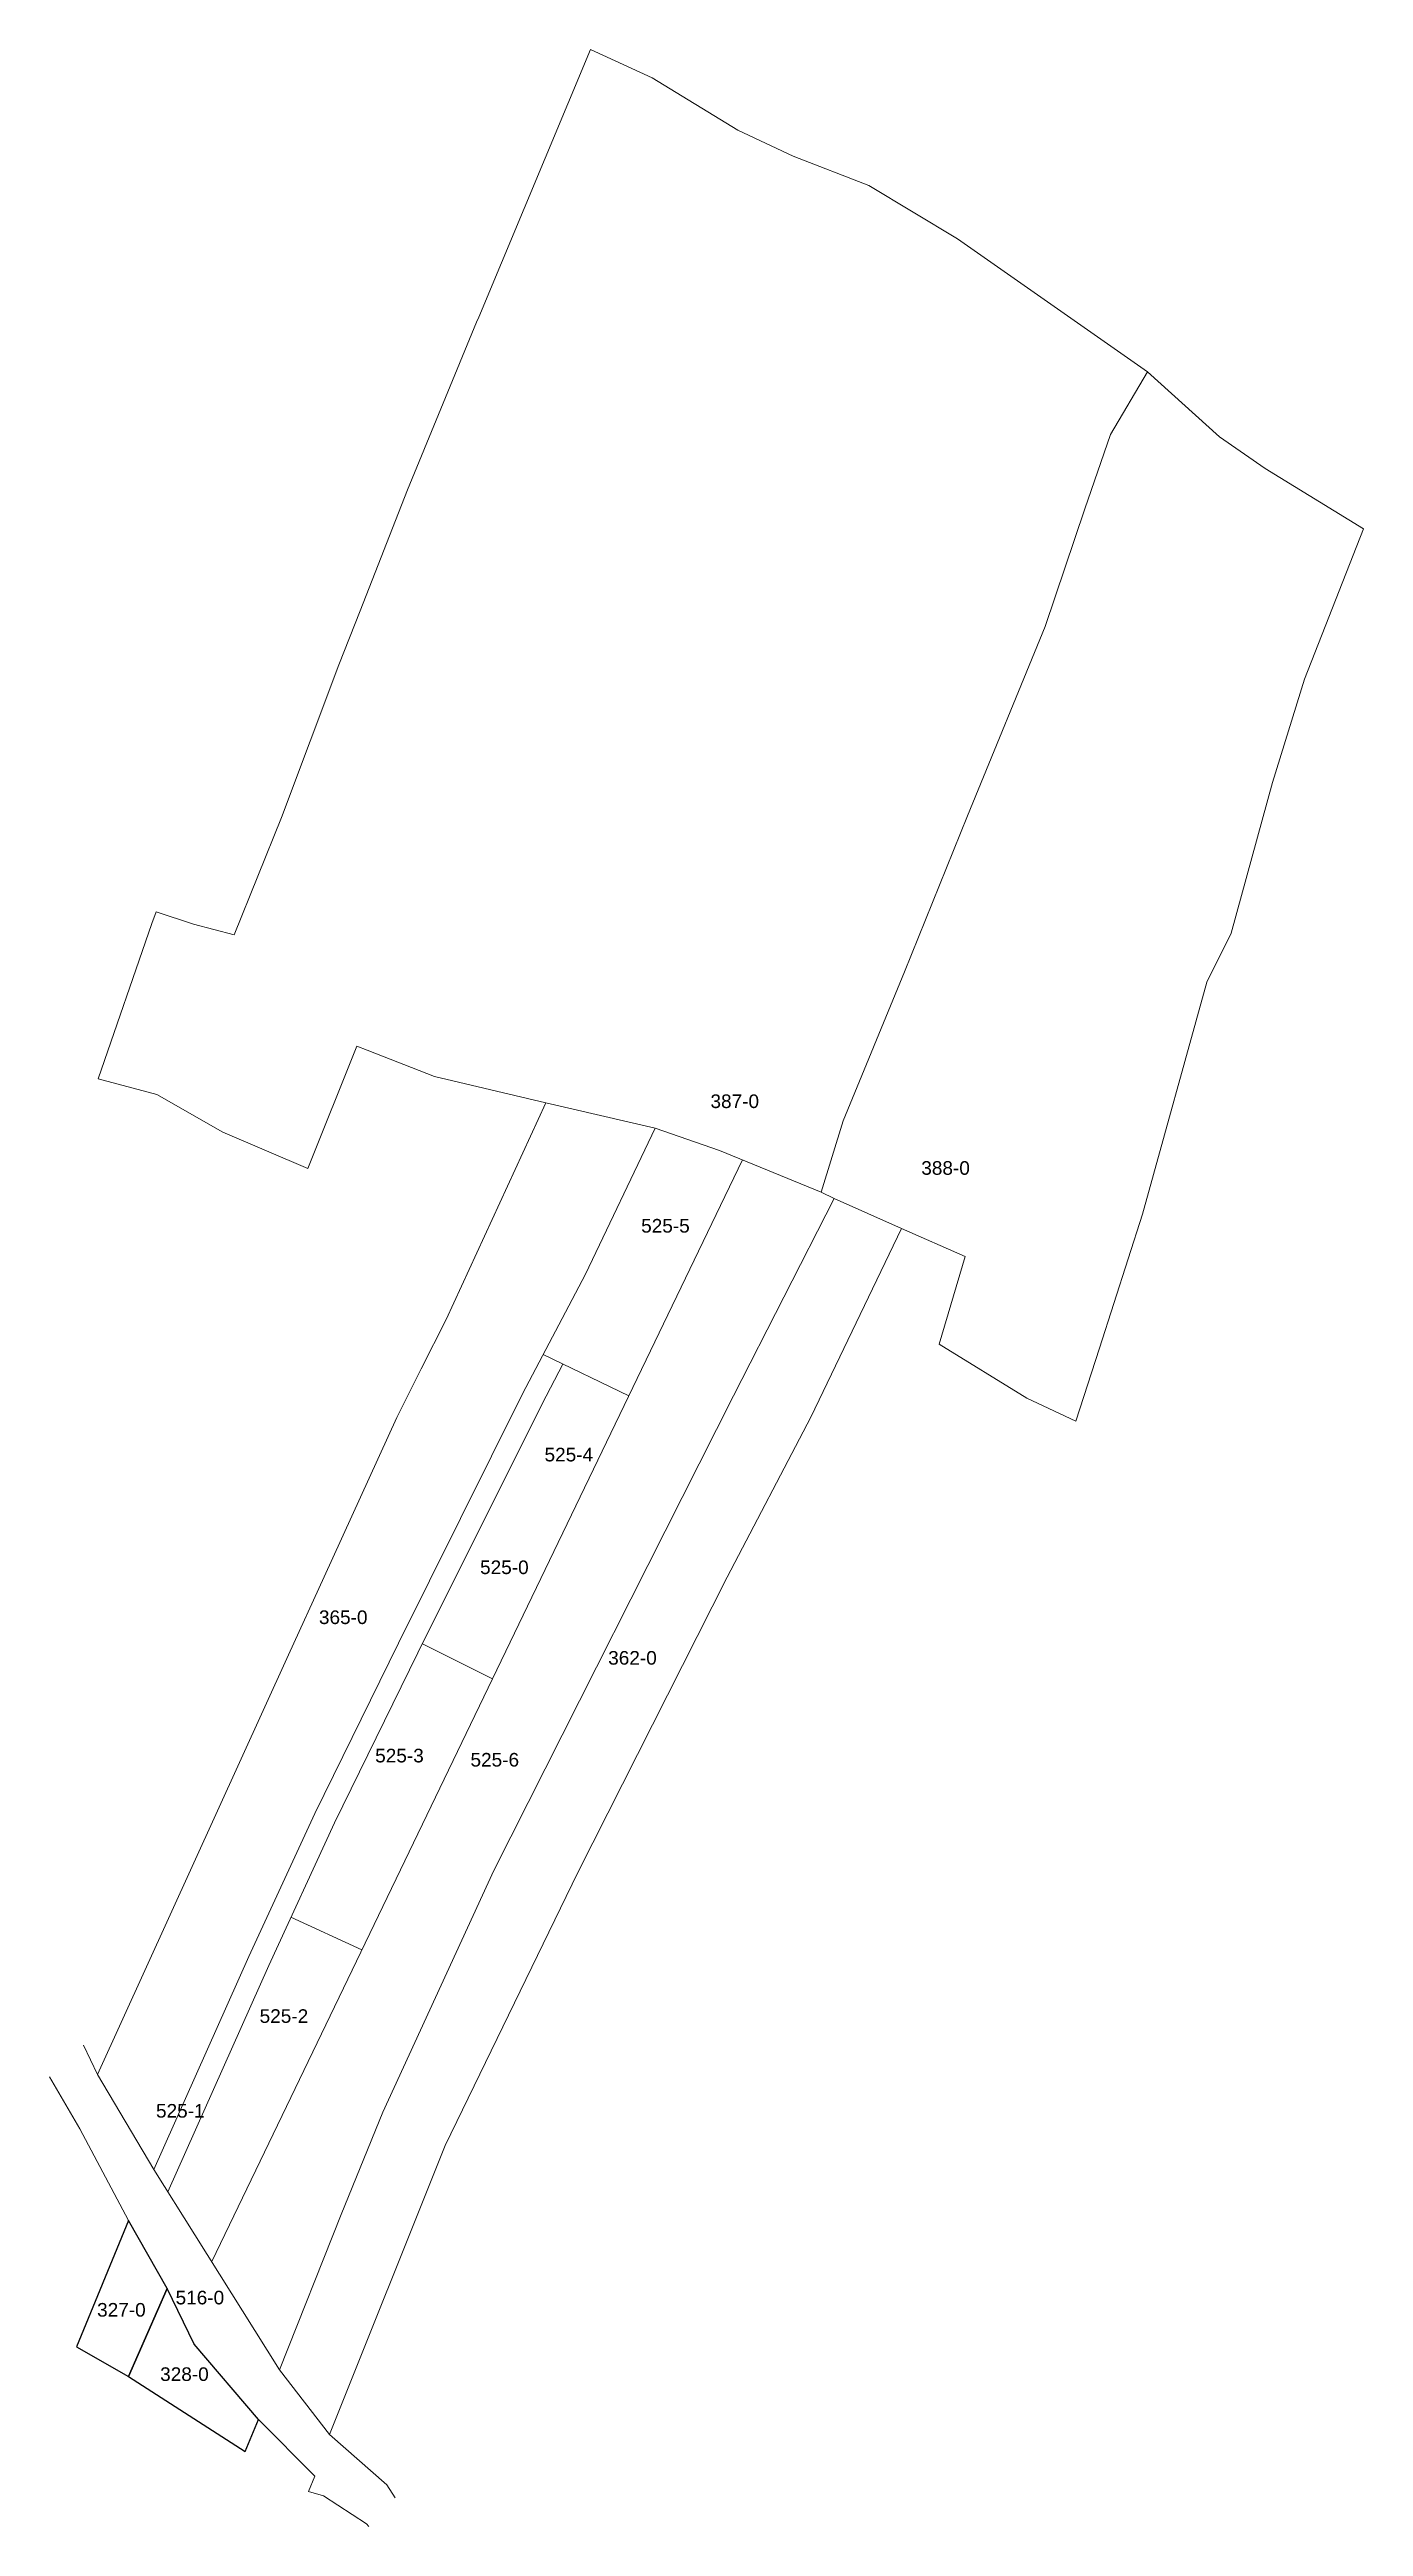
# Model space of a CAD drawing. Header units: metres. Extents: x 7513847 to 7514089, y 4698710 to 4699165.
import ezdxf
from ezdxf.enums import TextEntityAlignment as Align

# ---------------------------------------------------------------- set-up
doc = ezdxf.new("R2010")
doc.units = ezdxf.units.M
for name, color, linetype, lineweight in [('ndarje v4', 1, 'Continuous', 0), ('Ndarjet', 1, 'Continuous', 0), ('Nr Parceles Baze', 7, 'Continuous', 0), ('nr ri v4', 1, 'Continuous', 0), ('Nr-Kojshi', 254, 'Continuous', 0), ('Parc-Baz', 7, 'Continuous', 0), ('Parc-Kojshi', 254, 'Continuous', 0)]:
    doc.layers.add(name, color=color, linetype=linetype, lineweight=lineweight)
doc.layers.add('PRELEZ_I_MUHAGJERVE_A10_PA', color=7, linetype='Continuous')
doc.layers.add('PRELEZ_I_MUHAGJERVE_PAR_PA', color=7, linetype='Continuous')
doc.styles.get("Standard").update_dxf_attribs({"font": 'arial.ttf'})

msp = doc.modelspace()

# ---------------------------------------------------------------- linework, layer by layer
at = {"layer": 'ndarje v4', "flags": 128}
for points in [[(7513869.15, 4698771.77), (7513887.68, 4698813.32), (7513899.75, 4698839.53), (7513915.11, 4698870.77), (7513937.92, 4698916.51), (7513941.75, 4698923.82)], [(7513953.89, 4698918), (7513938.14, 4698925.56)], [(7513928.81, 4698865.98), (7513915.93, 4698872.41)], [(7513904.81, 4698816.19), (7513891.77, 4698822.2)]]:
    msp.add_lwpolyline(points, dxfattribs=at)
at = {"layer": 'Ndarjet', "flags": 128}
msp.add_lwpolyline([(7513974.78, 4698961.32), (7513877.2, 4698758.93)], dxfattribs=at)
at = {"layer": 'Parc-Baz', "flags": 128}
msp.add_lwpolyline([(7513889.67, 4698739.03), (7513874.12, 4698763.85), (7513866.59, 4698775.85), (7513884.04, 4698814.97), (7513896.14, 4698841.25), (7513911.53, 4698872.55), (7513934.36, 4698918.33), (7513945.88, 4698940.34), (7513958.72, 4698967.16), (7513970.53, 4698963.06), (7513989.2, 4698955.41), (7513991.6, 4698954.27), (7513973.11, 4698918.01), (7513929.08, 4698830.76), (7513908.67, 4698786.36), (7513901.01, 4698767.61), (7513889.67, 4698739.03)], dxfattribs=at)
at = {"layer": 'Parc-Kojshi', "flags": 128}
for points in [[(7513867.09, 4698973.36), (7513856.35, 4698976.22), (7513866.17, 4699004.78), (7513866.97, 4699006.92), (7513873.86, 4699004.62), (7513881.32, 4699002.67), (7513890.05, 4699024.25), (7513900.59, 4699052.3), (7513904.47, 4699062.18), (7513913.2, 4699084.43), (7513925.89, 4699115.27), (7513926.28, 4699116.19), (7513946.82, 4699165.33), (7513958.17, 4699160.16), (7513973.89, 4699150.49), (7513984.08, 4699145.73), (7513997.98, 4699140.33), (7514014.29, 4699130.56), (7514049.2, 4699106.11), (7514042.39, 4699094.61), (7514037.7, 4699080.97), (7514030.43, 4699059.3), (7514016.13, 4699024.52), (7514004.54, 4698995.88), (7513993.26, 4698968.5), (7513989.2, 4698955.41), (7513970.53, 4698963.06), (7513958.72, 4698967.16), (7513938.64, 4698971.83), (7513918.17, 4698976.63), (7513905.76, 4698981.5), (7513903.9, 4698982.22), (7513894.89, 4698959.73), (7513879.27, 4698966.45), (7513867.09, 4698973.36)], [(7514088.92, 4699077.29), (7514078.08, 4699049.68), (7514072.16, 4699030.67), (7514064.58, 4699003), (7514060.12, 4698993.98), (7514048.28, 4698951.34), (7514040.36, 4698926.77), (7514036.07, 4698913.33), (7514027.04, 4698917.58), (7514010.92, 4698927.5), (7514015.72, 4698943.58), (7514003.98, 4698948.7), (7513991.6, 4698954.27), (7513989.2, 4698955.41), (7513993.26, 4698968.5), (7514004.54, 4698995.88), (7514016.13, 4699024.52), (7514030.43, 4699059.3), (7514037.7, 4699080.97), (7514042.39, 4699094.61), (7514049.2, 4699106.11), (7514062.46, 4699094.15), (7514070.83, 4699088.35), (7514088.92, 4699077.29)], [(7513866.59, 4698775.85), (7513856.22, 4698793.29), (7513891.33, 4698870.42), (7513897.86, 4698884.75), (7513911.22, 4698914), (7513915.72, 4698922.92), (7513920.29, 4698932), (7513938.64, 4698971.83), (7513958.72, 4698967.16), (7513945.88, 4698940.34), (7513934.36, 4698918.33), (7513911.53, 4698872.55), (7513896.14, 4698841.25), (7513884.04, 4698814.97), (7513866.59, 4698775.85)], [(7513898.83, 4698727.17), (7513889.67, 4698739.03), (7513901.01, 4698767.61), (7513908.67, 4698786.36), (7513929.08, 4698830.76), (7513973.11, 4698918.01), (7513991.6, 4698954.27), (7514003.98, 4698948.7), (7513987.36, 4698914.06), (7513971.98, 4698884.69), (7513944.48, 4698830.39), (7513920.11, 4698780.26), (7513898.83, 4698727.17)], [(7513910.94, 4698715.53), (7513909.4, 4698717.91), (7513898.83, 4698727.17), (7513889.67, 4698739.03), (7513874.12, 4698763.85), (7513866.59, 4698775.85), (7513856.22, 4698793.29), (7513853.66, 4698798.71)], [(7513847.39, 4698792.86), (7513852.95, 4698783.35), (7513861.92, 4698766.47), (7513869.03, 4698754), (7513874, 4698743.77), (7513885.79, 4698729.89), (7513896.15, 4698719.52), (7513894.98, 4698716.72), (7513897.77, 4698715.87), (7513905.67, 4698710.77), (7513906.07, 4698710.27)]]:
    msp.add_lwpolyline(points, dxfattribs=at)
at = {"layer": 'PRELEZ_I_MUHAGJERVE_PAR_PA', "color": 7, "linetype": 'Continuous'}
for points in [[(7513861.92, 4698737.81), (7513869.03, 4698754), (7513861.92, 4698766.47), (7513852.37, 4698743.28), (7513861.92, 4698737.81)], [(7513885.79, 4698729.89), (7513874, 4698743.77), (7513869.03, 4698754), (7513861.92, 4698737.81), (7513883.34, 4698724.06), (7513885.79, 4698729.89)]]:
    msp.add_lwpolyline(points, close=True, dxfattribs=at)

# ---------------------------------------------------------------- texts
at = {"layer": 'Nr Parceles Baze'}
msp.add_text('525-0', height=2.5, dxfattribs=at).set_placement((7513926.53, 4698885.24))
at = {"layer": 'nr ri v4'}
for s, p in [('525-5', (7513956.14, 4698947.98)), ('525-4', (7513938.38, 4698905.94)), ('525-3', (7513907.25, 4698850.64)), ('525-6', (7513924.77, 4698849.88)), ('525-2', (7513886.01, 4698802.79)), ('525-1', (7513866.96, 4698785.38))]:
    msp.add_text(s, height=2.5, dxfattribs=at).set_placement(p)
at = {"layer": 'Nr-Kojshi'}
msp.add_text('516-0', height=2.5, dxfattribs=at).set_placement((7513875.03, 4698752.32), align=Align.MIDDLE_CENTER)
at = {"layer": 'Nr-Kojshi', "char_height": 2.5, "attachment_point": 1}
for s, insert in [('387-0', (7513968.88, 4698973.36)), ('388-0', (7514007.63, 4698961.1)), ('365-0', (7513896.91, 4698878.56)), ('362-0', (7513950.08, 4698871.1))]:
    msp.add_mtext_dynamic_manual_height_columns(s, width=6.3858, gutter_width=1, heights=[0], dxfattribs=dict(at, insert=insert))
at = {"layer": 'PRELEZ_I_MUHAGJERVE_A10_PA', "color": 7}
for s, p in [('327-0', (7513860.6, 4698750.07)), ('328-0', (7513872.19, 4698738.25))]:
    msp.add_text(s, height=2.5, dxfattribs=at).set_placement(p, align=Align.MIDDLE_CENTER)

doc.saveas('drawing.dxf')
